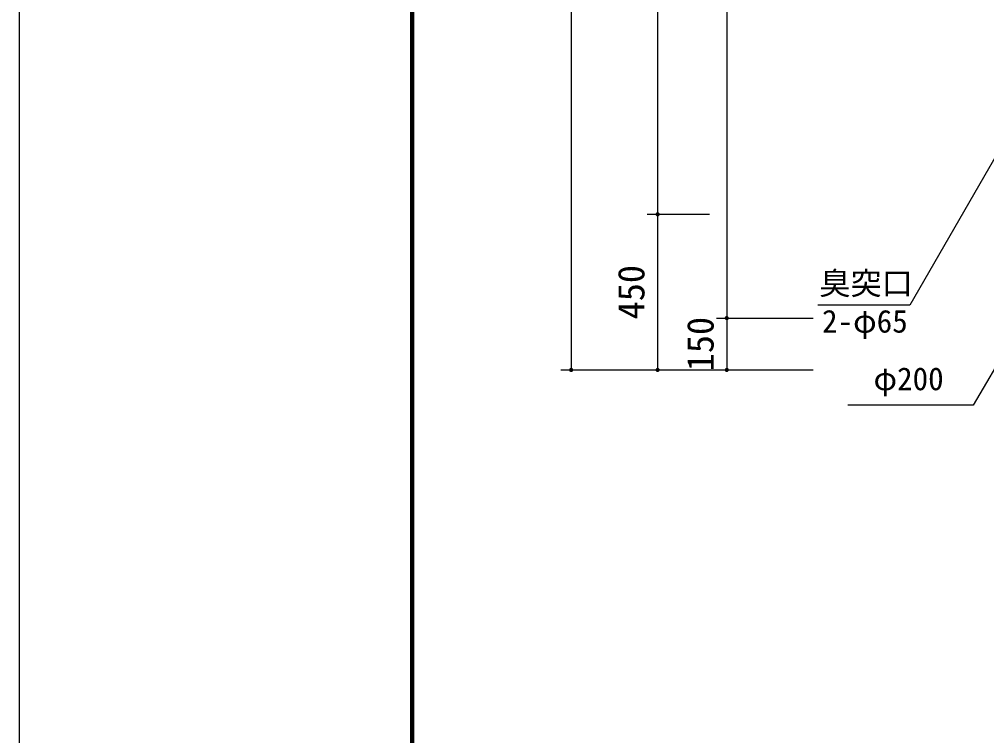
# Model space of a CAD drawing. Units: millimetres, scale not verified. Extents: x -11715 to 8910, y -9164 to 6308.
# Drawn here: x -8910 to -6113, y -1482 to 589 of the extents above; entities that cross this region are included whole.
import ezdxf
from ezdxf.enums import TextEntityAlignment as Align

# ---------------------------------------------------------------- set-up
doc = ezdxf.new("R2010")
doc.units = ezdxf.units.MM
doc.header["$LTSCALE"] = 30
for name, color, linetype, lineweight in [('0-0_製作', 5, 'Continuous', 25), ('0-2_空気管', 3, 'Continuous', 25), ('0-4_寸法', 92, 'Continuous', 25), ('0-D_文字', 7, 'Continuous', 25), ('0-E_08', 2, 'Continuous', 25), ('0-F_図面枠', 7, 'Continuous', 25), ('1-0_Axis_waku', 7, 'Continuous', 25)]:
    doc.layers.add(name, color=color, linetype=linetype, lineweight=lineweight)
doc.styles.add('ＭＳ ゴシック', font='')
doc.styles.get('ＭＳ ゴシック').set_extended_font_data('MS Gothic')

msp = doc.modelspace()

# ---------------------------------------------------------------- linework, layer by layer
at = {"layer": '0-0_製作', "color": 2}
for p, q in [((-7094.22, 24.97), (-6913.98, 24.97)), ((-6894.22, -275.03), (-6614.67, -275.03)), ((-7344.22, -425.03), (-6864.22, -425.03)), ((-7094.22, -425.03), (-6864.22, -425.03)), ((-6894.22, -425.03), (-6614.67, -425.03))]:
    msp.add_line(p, q, dxfattribs=at)
at = {"layer": '0-0_製作'}
for points in [[(-7069.29, 28.19), (-7064.22, 24.97), (-7069.65, 27.53)], [(-7068.85, 28.8), (-7064.22, 24.97), (-7069.29, 28.19)], [(-7068.33, 29.35), (-7064.22, 24.97), (-7068.85, 28.8)], [(-7067.75, 29.83), (-7064.22, 24.97), (-7068.33, 29.35)], [(-7067.11, 30.23), (-7064.22, 24.97), (-7067.75, 29.83)], [(-7066.43, 30.55), (-7064.22, 24.97), (-7067.11, 30.23)], [(-7065.72, 30.78), (-7064.22, 24.97), (-7066.43, 30.55)], [(-7064.98, 30.92), (-7064.22, 24.97), (-7065.72, 30.78)], [(-7064.22, 30.97), (-7064.22, 24.97), (-7064.98, 30.92)], [(-7063.85, 30.96), (-7064.22, 24.97), (-7064.22, 30.97)], [(-7063.85, 30.96), (-7058.22, 24.97), (-7064.22, 24.97)], [(-7063.1, 30.87), (-7058.22, 24.97), (-7063.85, 30.96)], [(-7062.37, 30.68), (-7058.22, 24.97), (-7063.1, 30.87)], [(-7061.67, 30.4), (-7058.22, 24.97), (-7062.37, 30.68)], [(-7061.01, 30.04), (-7058.22, 24.97), (-7061.67, 30.4)], [(-7060.4, 29.59), (-7058.22, 24.97), (-7061.01, 30.04)], [(-7059.85, 29.08), (-7058.22, 24.97), (-7060.4, 29.59)], [(-7059.37, 28.5), (-7058.22, 24.97), (-7059.85, 29.08)], [(-7058.97, 27.86), (-7058.22, 24.97), (-7059.37, 28.5)], [(-7070.21, 25.35), (-7064.22, 24.97), (-7070.22, 24.97)], [(-7064.22, 24.97), (-7070.18, 24.22), (-7070.22, 24.97)], [(-7070.12, 26.1), (-7064.22, 24.97), (-7070.21, 25.35)], [(-7064.22, 24.97), (-7070.03, 23.48), (-7070.18, 24.22)], [(-7069.93, 26.83), (-7064.22, 24.97), (-7070.12, 26.1)], [(-7064.22, 24.97), (-7069.8, 22.76), (-7070.03, 23.48)], [(-7069.65, 27.53), (-7064.22, 24.97), (-7069.93, 26.83)], [(-7064.22, 24.97), (-7069.48, 22.08), (-7069.8, 22.76)], [(-7064.22, 24.97), (-7069.08, 21.44), (-7069.48, 22.08)], [(-7064.22, 24.97), (-7068.6, 20.86), (-7069.08, 21.44)], [(-7064.22, 24.97), (-7068.05, 20.35), (-7068.6, 20.86)], [(-7064.22, 24.97), (-7067.44, 19.91), (-7068.05, 20.35)], [(-7064.22, 24.97), (-7066.78, 19.54), (-7067.44, 19.91)], [(-7064.22, 24.97), (-7066.08, 19.26), (-7066.78, 19.54)], [(-7064.22, 24.97), (-7065.35, 19.08), (-7066.08, 19.26)], [(-7064.22, 24.97), (-7064.6, 18.98), (-7065.35, 19.08)], [(-7064.22, 24.97), (-7064.22, 18.97), (-7064.6, 18.98)], [(-7058.22, 24.97), (-7064.22, 18.97), (-7064.22, 24.97)], [(-7058.22, 24.97), (-7063.47, 19.02), (-7064.22, 18.97)], [(-7058.22, 24.97), (-7062.73, 19.16), (-7063.47, 19.02)], [(-7058.22, 24.97), (-7062.01, 19.39), (-7062.73, 19.16)], [(-7058.22, 24.97), (-7061.33, 19.71), (-7062.01, 19.39)], [(-7058.22, 24.97), (-7060.7, 20.12), (-7061.33, 19.71)], [(-7058.22, 24.97), (-7060.12, 20.6), (-7060.7, 20.12)], [(-7058.22, 24.97), (-7059.6, 21.15), (-7060.12, 20.6)], [(-7058.22, 24.97), (-7059.16, 21.76), (-7059.6, 21.15)], [(-7058.22, 24.97), (-7058.79, 22.42), (-7059.16, 21.76)], [(-7058.64, 27.18), (-7058.22, 24.97), (-7058.97, 27.86)], [(-7058.22, 24.97), (-7058.52, 23.12), (-7058.79, 22.42)], [(-7058.41, 26.46), (-7058.22, 24.97), (-7058.64, 27.18)], [(-7058.22, 24.97), (-7058.33, 23.85), (-7058.52, 23.12)], [(-7058.27, 25.72), (-7058.22, 24.97), (-7058.41, 26.46)], [(-7058.22, 24.97), (-7058.24, 24.59), (-7058.33, 23.85)], [(-6870.21, -274.65), (-6864.22, -275.03), (-6870.22, -275.03)], [(-6864.22, -275.03), (-6870.18, -275.78), (-6870.22, -275.03)], [(-6870.12, -273.9), (-6864.22, -275.03), (-6870.21, -274.65)], [(-6864.22, -275.03), (-6870.03, -276.52), (-6870.18, -275.78)], [(-6869.93, -273.17), (-6864.22, -275.03), (-6870.12, -273.9)], [(-6864.22, -275.03), (-6869.8, -277.24), (-6870.03, -276.52)], [(-6869.65, -272.47), (-6864.22, -275.03), (-6869.93, -273.17)], [(-6864.22, -275.03), (-6869.48, -277.92), (-6869.8, -277.24)], [(-6869.29, -271.81), (-6864.22, -275.03), (-6869.65, -272.47)], [(-6864.22, -275.03), (-6869.08, -278.55), (-6869.48, -277.92)], [(-6868.85, -271.2), (-6864.22, -275.03), (-6869.29, -271.81)], [(-6864.22, -275.03), (-6868.6, -279.13), (-6869.08, -278.55)], [(-6868.33, -270.65), (-6864.22, -275.03), (-6868.85, -271.2)], [(-6864.22, -275.03), (-6868.05, -279.65), (-6868.6, -279.13)], [(-6867.75, -270.17), (-6864.22, -275.03), (-6868.33, -270.65)], [(-6864.22, -275.03), (-6867.44, -280.09), (-6868.05, -279.65)], [(-6867.11, -269.77), (-6864.22, -275.03), (-6867.75, -270.17)], [(-6864.22, -275.03), (-6866.78, -280.46), (-6867.44, -280.09)], [(-6866.43, -269.45), (-6864.22, -275.03), (-6867.11, -269.77)], [(-6864.22, -275.03), (-6866.08, -280.73), (-6866.78, -280.46)], [(-6865.72, -269.22), (-6864.22, -275.03), (-6866.43, -269.45)], [(-6864.22, -275.03), (-6865.35, -280.92), (-6866.08, -280.73)], [(-6864.98, -269.07), (-6864.22, -275.03), (-6865.72, -269.22)], [(-6864.22, -275.03), (-6864.6, -281.02), (-6865.35, -280.92)], [(-6864.22, -269.03), (-6864.22, -275.03), (-6864.98, -269.07)], [(-6864.22, -275.03), (-6864.22, -281.03), (-6864.6, -281.02)], [(-6864.22, -269.03), (-6858.22, -275.03), (-6864.22, -275.03)], [(-6863.85, -269.04), (-6858.22, -275.03), (-6864.22, -269.03)], [(-6864.22, -275.03), (-6863.47, -280.98), (-6864.22, -281.03)], [(-6858.22, -275.03), (-6863.47, -280.98), (-6864.22, -275.03)], [(-6863.1, -269.13), (-6858.22, -275.03), (-6863.85, -269.04)], [(-6858.22, -275.03), (-6862.73, -280.84), (-6863.47, -280.98)], [(-6862.37, -269.32), (-6858.22, -275.03), (-6863.1, -269.13)], [(-6858.22, -275.03), (-6862.01, -280.61), (-6862.73, -280.84)], [(-6861.67, -269.6), (-6858.22, -275.03), (-6862.37, -269.32)], [(-6858.22, -275.03), (-6861.33, -280.29), (-6862.01, -280.61)], [(-6861.01, -269.96), (-6858.22, -275.03), (-6861.67, -269.6)], [(-6858.22, -275.03), (-6860.7, -279.88), (-6861.33, -280.29)], [(-6860.4, -270.4), (-6858.22, -275.03), (-6861.01, -269.96)], [(-6858.22, -275.03), (-6860.12, -279.4), (-6860.7, -279.88)], [(-6859.85, -270.92), (-6858.22, -275.03), (-6860.4, -270.4)], [(-6858.22, -275.03), (-6859.6, -278.85), (-6860.12, -279.4)], [(-6859.37, -271.5), (-6858.22, -275.03), (-6859.85, -270.92)], [(-6858.22, -275.03), (-6859.16, -278.24), (-6859.6, -278.85)], [(-6858.97, -272.14), (-6858.22, -275.03), (-6859.37, -271.5)], [(-6858.22, -275.03), (-6858.79, -277.58), (-6859.16, -278.24)], [(-6858.64, -272.82), (-6858.22, -275.03), (-6858.97, -272.14)], [(-6858.22, -275.03), (-6858.52, -276.88), (-6858.79, -277.58)], [(-6858.41, -273.54), (-6858.22, -275.03), (-6858.64, -272.82)], [(-6858.22, -275.03), (-6858.33, -276.15), (-6858.52, -276.88)], [(-6858.27, -274.28), (-6858.22, -275.03), (-6858.41, -273.54)], [(-6858.22, -275.03), (-6858.24, -275.4), (-6858.33, -276.15)], [(-7316.43, -419.45), (-7314.22, -425.03), (-7317.11, -419.77)], [(-7315.72, -419.22), (-7314.22, -425.03), (-7316.43, -419.45)], [(-7314.98, -419.08), (-7314.22, -425.03), (-7315.72, -419.22)], [(-7314.22, -419.03), (-7314.22, -425.03), (-7314.98, -419.08)], [(-7314.22, -419.03), (-7308.22, -425.03), (-7314.22, -425.03)], [(-7313.85, -419.04), (-7308.22, -425.03), (-7314.22, -419.03)], [(-7313.1, -419.13), (-7308.22, -425.03), (-7313.85, -419.04)], [(-7312.37, -419.32), (-7308.22, -425.03), (-7313.1, -419.13)], [(-7311.67, -419.6), (-7308.22, -425.03), (-7312.37, -419.32)], [(-7066.43, -419.45), (-7064.22, -425.03), (-7067.11, -419.77)], [(-7065.72, -419.22), (-7064.22, -425.03), (-7066.43, -419.45)], [(-7064.98, -419.08), (-7064.22, -425.03), (-7065.72, -419.22)], [(-7064.22, -419.03), (-7064.22, -425.03), (-7064.98, -419.08)], [(-7064.22, -419.03), (-7058.22, -425.03), (-7064.22, -425.03)], [(-7063.85, -419.04), (-7058.22, -425.03), (-7064.22, -419.03)], [(-7063.1, -419.13), (-7058.22, -425.03), (-7063.85, -419.04)], [(-7062.37, -419.32), (-7058.22, -425.03), (-7063.1, -419.13)], [(-7061.67, -419.6), (-7058.22, -425.03), (-7062.37, -419.32)], [(-6866.43, -419.45), (-6864.22, -425.03), (-6867.11, -419.77)], [(-6865.72, -419.22), (-6864.22, -425.03), (-6866.43, -419.45)], [(-6864.98, -419.08), (-6864.22, -425.03), (-6865.72, -419.22)], [(-6864.22, -419.03), (-6864.22, -425.03), (-6864.98, -419.08)], [(-6864.22, -419.03), (-6858.22, -425.03), (-6864.22, -425.03)], [(-6863.85, -419.04), (-6858.22, -425.03), (-6864.22, -419.03)], [(-6863.1, -419.13), (-6858.22, -425.03), (-6863.85, -419.04)], [(-6862.37, -419.32), (-6858.22, -425.03), (-6863.1, -419.13)], [(-6861.67, -419.6), (-6858.22, -425.03), (-6862.37, -419.32)], [(-7320.21, -424.65), (-7314.22, -425.03), (-7320.22, -425.03)], [(-7314.22, -425.03), (-7320.18, -425.78), (-7320.22, -425.03)], [(-7320.12, -423.9), (-7314.22, -425.03), (-7320.21, -424.65)], [(-7314.22, -425.03), (-7320.03, -426.52), (-7320.18, -425.78)], [(-7319.93, -423.17), (-7314.22, -425.03), (-7320.12, -423.9)], [(-7314.22, -425.03), (-7319.8, -427.24), (-7320.03, -426.52)], [(-7319.65, -422.47), (-7314.22, -425.03), (-7319.93, -423.17)], [(-7314.22, -425.03), (-7319.48, -427.92), (-7319.8, -427.24)], [(-7319.29, -421.81), (-7314.22, -425.03), (-7319.65, -422.47)], [(-7314.22, -425.03), (-7319.08, -428.55), (-7319.48, -427.92)], [(-7318.85, -421.2), (-7314.22, -425.03), (-7319.29, -421.81)], [(-7314.22, -425.03), (-7318.6, -429.13), (-7319.08, -428.55)], [(-7318.33, -420.65), (-7314.22, -425.03), (-7318.85, -421.2)], [(-7314.22, -425.03), (-7318.05, -429.65), (-7318.6, -429.13)], [(-7317.75, -420.17), (-7314.22, -425.03), (-7318.33, -420.65)], [(-7314.22, -425.03), (-7317.44, -430.09), (-7318.05, -429.65)], [(-7317.11, -419.77), (-7314.22, -425.03), (-7317.75, -420.17)], [(-7314.22, -425.03), (-7316.78, -430.46), (-7317.44, -430.09)], [(-7314.22, -425.03), (-7316.08, -430.73), (-7316.78, -430.46)], [(-7314.22, -425.03), (-7315.35, -430.92), (-7316.08, -430.73)], [(-7314.22, -425.03), (-7314.6, -431.02), (-7315.35, -430.92)], [(-7314.22, -425.03), (-7314.22, -431.03), (-7314.6, -431.02)], [(-7314.22, -425.03), (-7313.47, -430.98), (-7314.22, -431.03)], [(-7308.22, -425.03), (-7313.47, -430.98), (-7314.22, -425.03)], [(-7308.22, -425.03), (-7312.73, -430.84), (-7313.47, -430.98)], [(-7308.22, -425.03), (-7312.01, -430.61), (-7312.73, -430.84)], [(-7308.22, -425.03), (-7311.33, -430.29), (-7312.01, -430.61)], [(-7311.01, -419.96), (-7308.22, -425.03), (-7311.67, -419.6)], [(-7308.22, -425.03), (-7310.7, -429.88), (-7311.33, -430.29)], [(-7310.4, -420.4), (-7308.22, -425.03), (-7311.01, -419.96)], [(-7308.22, -425.03), (-7310.12, -429.4), (-7310.7, -429.88)], [(-7309.85, -420.92), (-7308.22, -425.03), (-7310.4, -420.4)], [(-7308.22, -425.03), (-7309.6, -428.85), (-7310.12, -429.4)], [(-7309.37, -421.5), (-7308.22, -425.03), (-7309.85, -420.92)], [(-7308.22, -425.03), (-7309.16, -428.24), (-7309.6, -428.85)], [(-7308.97, -422.14), (-7308.22, -425.03), (-7309.37, -421.5)], [(-7308.22, -425.03), (-7308.79, -427.58), (-7309.16, -428.24)], [(-7308.64, -422.82), (-7308.22, -425.03), (-7308.97, -422.14)], [(-7308.22, -425.03), (-7308.52, -426.88), (-7308.79, -427.58)], [(-7308.41, -423.54), (-7308.22, -425.03), (-7308.64, -422.82)], [(-7308.22, -425.03), (-7308.33, -426.15), (-7308.52, -426.88)], [(-7308.27, -424.28), (-7308.22, -425.03), (-7308.41, -423.54)], [(-7308.22, -425.03), (-7308.24, -425.4), (-7308.33, -426.15)], [(-7070.21, -424.65), (-7064.22, -425.03), (-7070.22, -425.03)], [(-7064.22, -425.03), (-7070.18, -425.78), (-7070.22, -425.03)], [(-7070.12, -423.9), (-7064.22, -425.03), (-7070.21, -424.65)], [(-7064.22, -425.03), (-7070.03, -426.52), (-7070.18, -425.78)], [(-7069.93, -423.17), (-7064.22, -425.03), (-7070.12, -423.9)], [(-7064.22, -425.03), (-7069.8, -427.24), (-7070.03, -426.52)], [(-7069.65, -422.47), (-7064.22, -425.03), (-7069.93, -423.17)], [(-7064.22, -425.03), (-7069.48, -427.92), (-7069.8, -427.24)], [(-7069.29, -421.81), (-7064.22, -425.03), (-7069.65, -422.47)], [(-7064.22, -425.03), (-7069.08, -428.55), (-7069.48, -427.92)], [(-7068.85, -421.2), (-7064.22, -425.03), (-7069.29, -421.81)], [(-7064.22, -425.03), (-7068.6, -429.13), (-7069.08, -428.55)], [(-7068.33, -420.65), (-7064.22, -425.03), (-7068.85, -421.2)], [(-7064.22, -425.03), (-7068.05, -429.65), (-7068.6, -429.13)], [(-7067.75, -420.17), (-7064.22, -425.03), (-7068.33, -420.65)], [(-7064.22, -425.03), (-7067.44, -430.09), (-7068.05, -429.65)], [(-7067.11, -419.77), (-7064.22, -425.03), (-7067.75, -420.17)], [(-7064.22, -425.03), (-7066.78, -430.46), (-7067.44, -430.09)], [(-7064.22, -425.03), (-7066.08, -430.73), (-7066.78, -430.46)], [(-7064.22, -425.03), (-7065.35, -430.92), (-7066.08, -430.73)], [(-7064.22, -425.03), (-7064.6, -431.02), (-7065.35, -430.92)], [(-7064.22, -425.03), (-7064.22, -431.03), (-7064.6, -431.02)], [(-7064.22, -425.03), (-7063.47, -430.98), (-7064.22, -431.03)], [(-7058.22, -425.03), (-7063.47, -430.98), (-7064.22, -425.03)], [(-7058.22, -425.03), (-7062.73, -430.84), (-7063.47, -430.98)], [(-7058.22, -425.03), (-7062.01, -430.61), (-7062.73, -430.84)], [(-7058.22, -425.03), (-7061.33, -430.29), (-7062.01, -430.61)], [(-7061.01, -419.96), (-7058.22, -425.03), (-7061.67, -419.6)], [(-7058.22, -425.03), (-7060.7, -429.88), (-7061.33, -430.29)], [(-7060.4, -420.4), (-7058.22, -425.03), (-7061.01, -419.96)], [(-7058.22, -425.03), (-7060.12, -429.4), (-7060.7, -429.88)], [(-7059.85, -420.92), (-7058.22, -425.03), (-7060.4, -420.4)], [(-7058.22, -425.03), (-7059.6, -428.85), (-7060.12, -429.4)], [(-7059.37, -421.5), (-7058.22, -425.03), (-7059.85, -420.92)], [(-7058.22, -425.03), (-7059.16, -428.24), (-7059.6, -428.85)], [(-7058.97, -422.14), (-7058.22, -425.03), (-7059.37, -421.5)], [(-7058.22, -425.03), (-7058.79, -427.58), (-7059.16, -428.24)], [(-7058.64, -422.82), (-7058.22, -425.03), (-7058.97, -422.14)], [(-7058.22, -425.03), (-7058.52, -426.88), (-7058.79, -427.58)], [(-7058.41, -423.54), (-7058.22, -425.03), (-7058.64, -422.82)], [(-7058.22, -425.03), (-7058.33, -426.15), (-7058.52, -426.88)], [(-7058.27, -424.28), (-7058.22, -425.03), (-7058.41, -423.54)], [(-7058.22, -425.03), (-7058.24, -425.4), (-7058.33, -426.15)], [(-6870.21, -424.65), (-6864.22, -425.03), (-6870.22, -425.03)], [(-6864.22, -425.03), (-6870.18, -425.78), (-6870.22, -425.03)], [(-6870.12, -423.9), (-6864.22, -425.03), (-6870.21, -424.65)], [(-6864.22, -425.03), (-6870.03, -426.52), (-6870.18, -425.78)], [(-6869.93, -423.17), (-6864.22, -425.03), (-6870.12, -423.9)], [(-6864.22, -425.03), (-6869.8, -427.24), (-6870.03, -426.52)], [(-6869.65, -422.47), (-6864.22, -425.03), (-6869.93, -423.17)], [(-6864.22, -425.03), (-6869.48, -427.92), (-6869.8, -427.24)], [(-6869.29, -421.81), (-6864.22, -425.03), (-6869.65, -422.47)], [(-6864.22, -425.03), (-6869.08, -428.55), (-6869.48, -427.92)], [(-6868.85, -421.2), (-6864.22, -425.03), (-6869.29, -421.81)], [(-6864.22, -425.03), (-6868.6, -429.13), (-6869.08, -428.55)], [(-6868.33, -420.65), (-6864.22, -425.03), (-6868.85, -421.2)], [(-6864.22, -425.03), (-6868.05, -429.65), (-6868.6, -429.13)], [(-6867.75, -420.17), (-6864.22, -425.03), (-6868.33, -420.65)], [(-6864.22, -425.03), (-6867.44, -430.09), (-6868.05, -429.65)], [(-6867.11, -419.77), (-6864.22, -425.03), (-6867.75, -420.17)], [(-6864.22, -425.03), (-6866.78, -430.46), (-6867.44, -430.09)], [(-6864.22, -425.03), (-6866.08, -430.73), (-6866.78, -430.46)], [(-6864.22, -425.03), (-6865.35, -430.92), (-6866.08, -430.73)], [(-6864.22, -425.03), (-6864.6, -431.02), (-6865.35, -430.92)], [(-6864.22, -425.03), (-6864.22, -431.03), (-6864.6, -431.02)], [(-6864.22, -425.03), (-6863.47, -430.98), (-6864.22, -431.03)], [(-6858.22, -425.03), (-6863.47, -430.98), (-6864.22, -425.03)], [(-6858.22, -425.03), (-6862.73, -430.84), (-6863.47, -430.98)], [(-6858.22, -425.03), (-6862.01, -430.61), (-6862.73, -430.84)], [(-6858.22, -425.03), (-6861.33, -430.29), (-6862.01, -430.61)], [(-6861.01, -419.96), (-6858.22, -425.03), (-6861.67, -419.6)], [(-6858.22, -425.03), (-6860.7, -429.88), (-6861.33, -430.29)], [(-6860.4, -420.4), (-6858.22, -425.03), (-6861.01, -419.96)], [(-6858.22, -425.03), (-6860.12, -429.4), (-6860.7, -429.88)], [(-6859.85, -420.92), (-6858.22, -425.03), (-6860.4, -420.4)], [(-6858.22, -425.03), (-6859.6, -428.85), (-6860.12, -429.4)], [(-6859.37, -421.5), (-6858.22, -425.03), (-6859.85, -420.92)], [(-6858.22, -425.03), (-6859.16, -428.24), (-6859.6, -428.85)], [(-6858.97, -422.14), (-6858.22, -425.03), (-6859.37, -421.5)], [(-6858.22, -425.03), (-6858.79, -427.58), (-6859.16, -428.24)], [(-6858.64, -422.82), (-6858.22, -425.03), (-6858.97, -422.14)], [(-6858.22, -425.03), (-6858.52, -426.88), (-6858.79, -427.58)], [(-6858.41, -423.54), (-6858.22, -425.03), (-6858.64, -422.82)], [(-6858.22, -425.03), (-6858.33, -426.15), (-6858.52, -426.88)], [(-6858.27, -424.28), (-6858.22, -425.03), (-6858.41, -423.54)], [(-6858.22, -425.03), (-6858.24, -425.4), (-6858.33, -426.15)]]:
    msp.add_solid(points, dxfattribs=at)
at = {"layer": '0-2_空気管', "color": 2}
for p, q in [((-7314.22, 1974.97), (-7314.22, -425.03)), ((-6864.22, 1824.97), (-6864.22, -275.03)), ((-6864.22, -275.03), (-6864.22, -425.03))]:
    msp.add_line(p, q, dxfattribs=at)
at = {"layer": '0-4_寸法', "color": 2}
for p, q in [((-7064.22, 1524.97), (-7064.22, 24.97)), ((-7064.22, 24.97), (-7064.22, -425.03))]:
    msp.add_line(p, q, dxfattribs=at)
at = {"layer": '0-D_文字', "color": 3}
msp.add_lwpolyline([(-5880.15, 550.14), (-6335.32, -238.23), (-6601.32, -238.23)], dxfattribs=at)
at = {"layer": '0-E_08', "color": 4}
for p, q in [((-6004.17, -275.03), (-6152.16, -527.03)), ((-6152.16, -527.03), (-6513.84, -527.03))]:
    msp.add_line(p, q, dxfattribs=at)
at = {"layer": '0-F_図面枠'}
msp.add_lwpolyline([(-8910, -6307.5), (-8910, 6307.5), (8910, 6307.5), (8910, -6307.5)], close=True, dxfattribs=at)
at = {"layer": '1-0_Axis_waku'}
for p, q in [((-7778.4, 5769.9), (-7778.4, -5814.9)), ((-7777.8, 5769.3), (-7777.8, -5814.3)), ((-7777.2, 5768.7), (-7777.2, -5813.7)), ((-7776.6, 5768.1), (-7776.6, -5813.1)), ((-7776, 5767.5), (-7776, -5812.5)), ((-7775.4, 5766.9), (-7775.4, -5811.9)), ((-7774.8, 5766.3), (-7774.8, -5811.3)), ((-7774.2, 5765.7), (-7774.2, -5810.7)), ((-7773.6, 5765.1), (-7773.6, -5810.1)), ((-7773, 5764.5), (-7773, -5809.5)), ((-7772.4, 5763.9), (-7772.4, -5808.9)), ((-7771.8, 5763.3), (-7771.8, -5808.3)), ((-7771.2, 5762.7), (-7771.2, -5807.7)), ((-7770.6, 5762.1), (-7770.6, -5807.1)), ((-7770, 5761.5), (-7770, -5806.5))]:
    msp.add_line(p, q, dxfattribs=at)

# ---------------------------------------------------------------- texts
at = {"layer": '0-0_製作', "color": 4, "style": 'ＭＳ ゴシック'}
for s, p in [('450', (-7079.22, -278.78)), ('150', (-6879.22, -428.78))]:
    msp.add_text(s, height=76.98, rotation=90, dxfattribs=at).set_placement(p, align=Align.BOTTOM_LEFT)
at = {"layer": '0-D_文字', "color": 4, "style": 'ＭＳ ゴシック'}
for s, p in [('臭突口', (-6596.32, -227.23)), ('2-φ65', (-6588.72, -337.02))]:
    msp.add_text(s, height=65.98, dxfattribs=at).set_placement(p, align=Align.BOTTOM_LEFT)
at = {"layer": '0-E_08', "color": 4, "style": 'ＭＳ ゴシック'}
msp.add_text('φ200', height=65.98, dxfattribs=at).set_placement((-6439.92, -503.41), align=Align.BOTTOM_LEFT)

doc.saveas('drawing.dxf')
